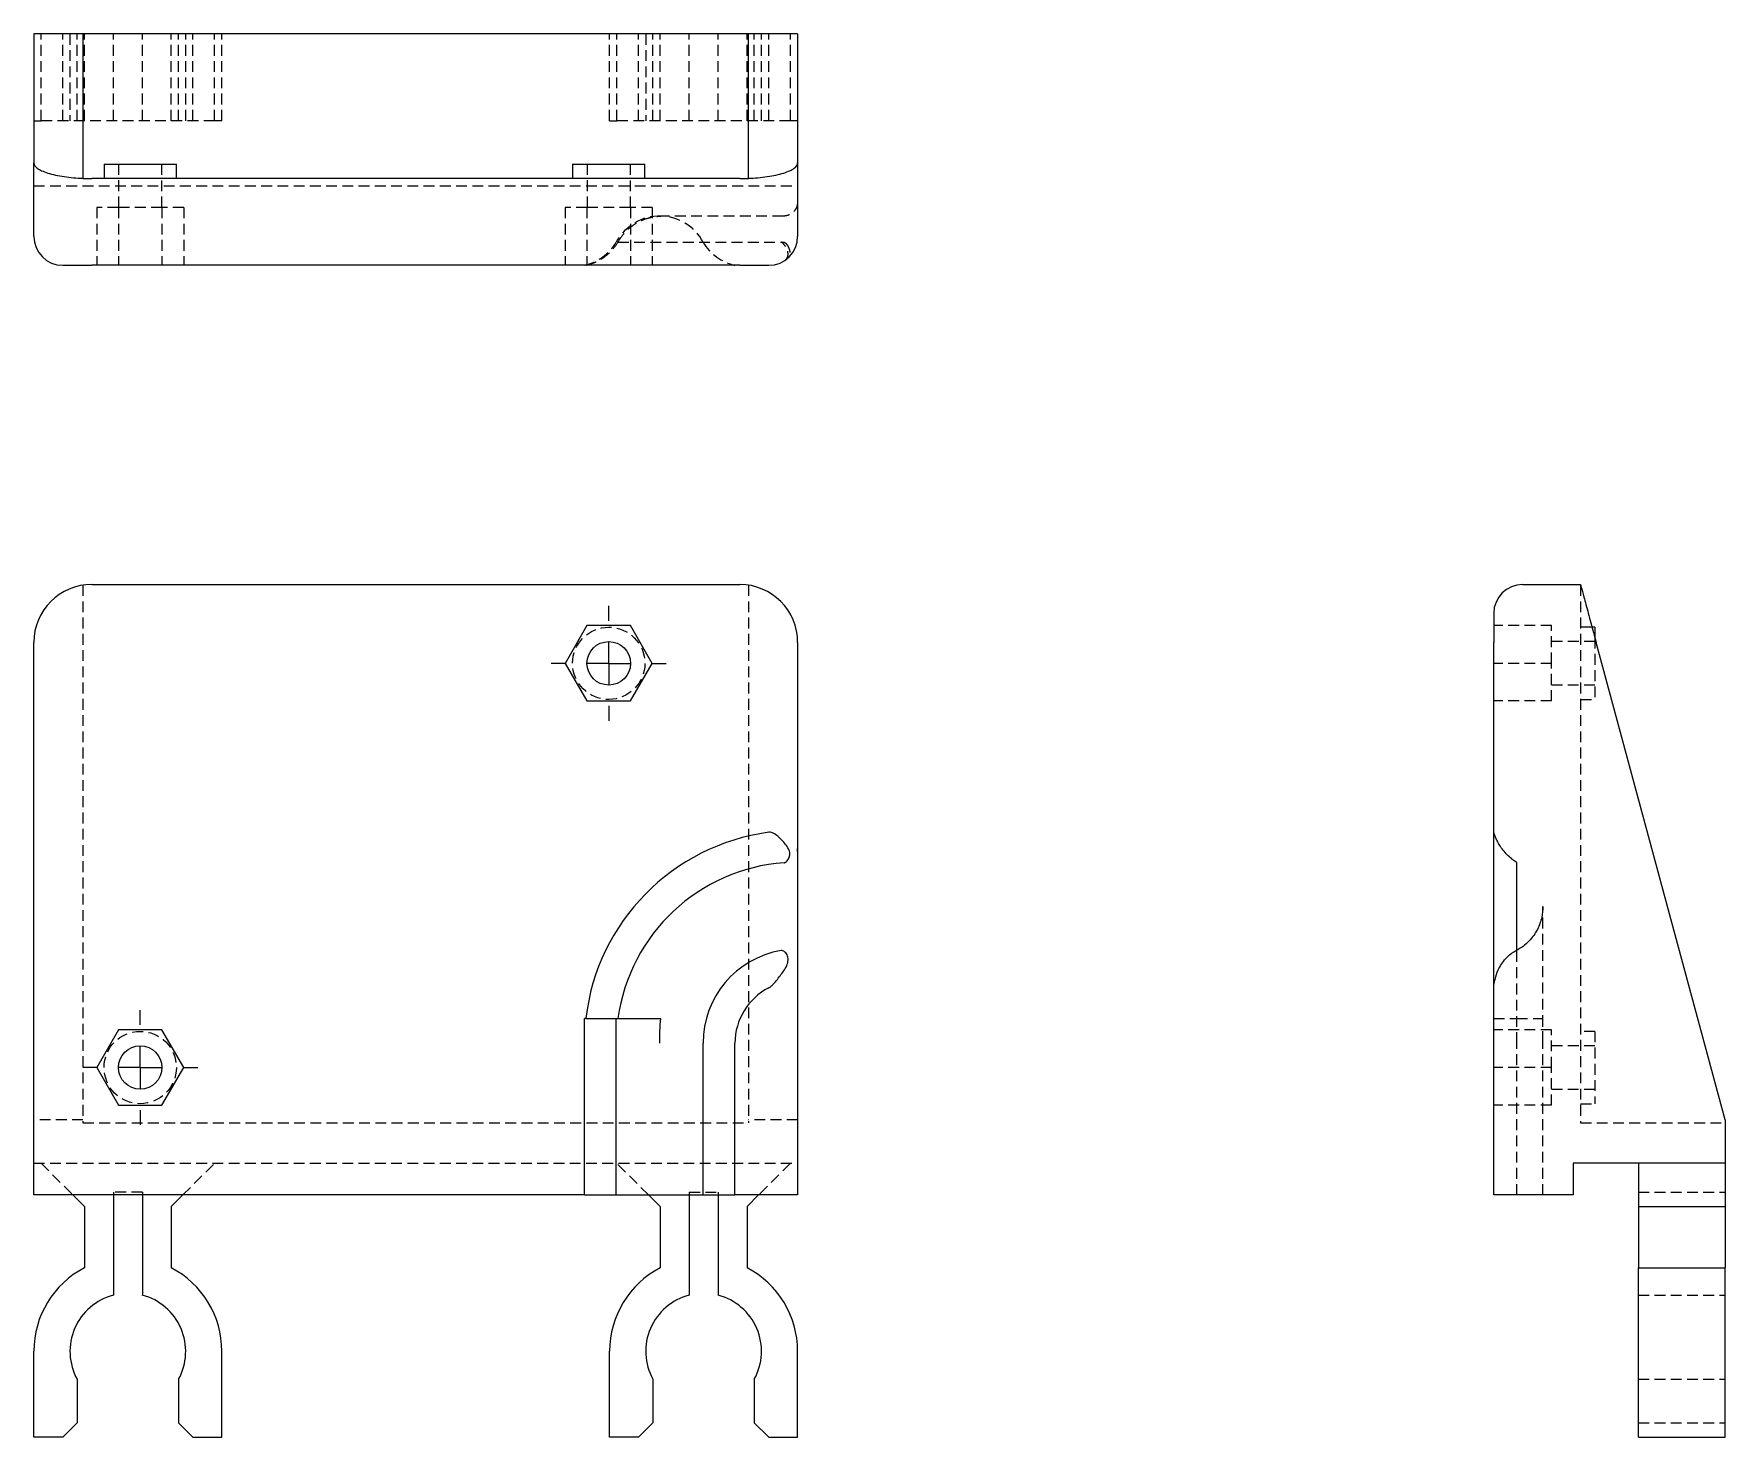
# Model space of a CAD drawing. Header units: millimetres. Extents: x 38 to 237, y 7 to 172.
import ezdxf

# ---------------------------------------------------------------- set-up
doc = ezdxf.new("R2010")
doc.units = ezdxf.units.MM
doc.linetypes.add('HIDDEN', pattern=[1.905, 1.27, -0.635])
doc.layers.add('10', color=7, linetype='Continuous')

# ---------------------------------------------------------------- blocks, each defined once
blk = doc.blocks.new('SW_CENTERMARKSYMBOL_0')
at = {"layer": '10', "color": 0}
for p, q in [((0, 5), (0, 6.74)), ((0, 0), (0, 2.5)), ((-5, 0), (-6.74, 0)), ((0, 0), (-2.5, 0)), ((0, 0), (0, -2.5)), ((0, 0), (2.5, 0)), ((5, 0), (6.74, 0)), ((0, -5), (0, -6.74))]:
    blk.add_line(p, q, dxfattribs=at)
blk = doc.blocks.new('SW_CENTERMARKSYMBOL_1')
at = {"layer": '10', "color": 0}
for p, q in [((0, 5), (0, 6.74)), ((0, 0), (0, 2.5)), ((-5, 0), (-6.74, 0)), ((0, 0), (-2.5, 0)), ((0, 0), (0, -2.5)), ((0, 0), (2.5, 0)), ((5, 0), (6.74, 0)), ((0, -5), (0, -6.74))]:
    blk.add_line(p, q, dxfattribs=at)

msp = doc.modelspace()

# ---------------------------------------------------------------- linework, layer by layer
at = {"color": 7, "linetype": 'Continuous', "lineweight": 25}
for p, q in [((43.97, 171.57), (38.2, 171.57)), ((38.2, 171.57), (38.2, 156.44)), ((43.97, 171.57), (43.97, 154.63)), ((122.02, 171.57), (43.97, 171.57)), ((127.79, 171.57), (122.02, 171.57)), ((122.02, 154.63), (122.02, 171.57)), ((127.79, 171.57), (127.79, 156.44)), ((38.2, 147.82), (38.2, 156.44)), ((46.44, 156.3), (46.44, 154.61)), ((46.44, 156.3), (54.92, 156.3)), ((54.92, 154.61), (54.92, 156.3)), ((101.39, 156.3), (101.39, 154.61)), ((101.39, 156.3), (109.87, 156.3)), ((109.87, 154.61), (109.87, 156.3)), ((127.79, 156.44), (127.79, 147.82)), ((43.97, 154.63), (43.97, 154.61)), ((43.97, 154.61), (44.99, 154.61)), ((121, 154.61), (44.99, 154.61)), ((121, 154.61), (122.02, 154.61)), ((122.02, 154.61), (122.02, 154.63)), ((41.6, 144.43), (44.99, 144.43)), ((121, 144.43), (44.99, 144.43)), ((121, 144.43), (124.4, 144.43)), ((44.99, 107), (121, 107)), ((212.82, 107), (219.61, 107)), ((219.61, 107), (219.61, 106.92)), ((219.61, 106.92), (219.63, 106.92)), ((209.43, 103.61), (209.43, 100.21)), ((103.08, 102.17), (100.53, 97.75)), ((108.18, 102.17), (103.08, 102.17)), ((110.73, 97.75), (108.18, 102.17)), ((221.3, 101.99), (220.96, 101.99)), ((221.3, 101.99), (221.3, 100.75)), ((38.2, 35.4), (38.2, 100.21)), ((127.79, 100.21), (127.79, 75.92)), ((209.43, 77.94), (209.43, 100.21)), ((236.57, 44.22), (221.44, 100.21)), ((100.53, 97.75), (103.08, 93.34)), ((108.18, 93.34), (110.73, 97.75)), ((103.08, 93.34), (108.18, 93.34)), ((209.43, 59.7), (209.43, 77.94)), ((127.77, 75.68), (127.77, 76.02)), ((212.13, 64.08), (212.13, 74.37)), ((212.05, 64.03), (211.65, 63.83)), ((127.79, 62.54), (127.79, 35.4)), ((209.43, 35.4), (209.43, 59.69)), ((102.77, 35.4), (102.77, 56.1)), ((102.94, 56.1), (102.77, 56.1)), ((106.51, 35.4), (106.51, 56.1)), ((48.13, 54.76), (45.58, 50.35)), ((53.23, 54.76), (48.13, 54.76)), ((55.78, 50.35), (53.23, 54.76)), ((116.7, 35.4), (116.7, 53.21)), ((120.44, 35.4), (120.44, 53.21)), ((45.58, 50.35), (48.13, 45.93)), ((53.23, 45.93), (55.78, 50.35)), ((48.13, 45.93), (53.23, 45.93)), ((236.57, 44.22), (236.57, 39.13)), ((236.57, 39.13), (218.76, 39.13)), ((218.76, 39.13), (218.76, 35.4)), ((226.39, 39.13), (226.39, 34.04)), ((236.57, 39.13), (236.57, 34.04)), ((41.6, 35.4), (38.2, 35.4)), ((102.77, 35.4), (41.6, 35.4)), ((42.78, 35.4), (44.14, 34.04)), ((44.14, 34.04), (44.14, 26.86)), ((47.54, 35.4), (47.54, 23.64)), ((50.93, 35.4), (50.93, 23.64)), ((54.32, 34.04), (55.68, 35.4)), ((54.32, 34.04), (54.32, 26.86)), ((102.77, 35.4), (106.51, 35.4)), ((106.51, 35.4), (116.7, 35.4)), ((111.67, 34.04), (110.31, 35.4)), ((111.67, 34.04), (111.67, 26.86)), ((115.07, 35.4), (115.07, 23.64)), ((116.7, 35.4), (120.44, 35.4)), ((118.46, 35.4), (118.46, 23.64)), ((124.4, 35.4), (120.44, 35.4)), ((123.21, 35.4), (121.85, 34.04)), ((121.85, 34.04), (121.85, 26.86)), ((127.79, 35.4), (124.4, 35.4)), ((212.82, 35.4), (209.43, 35.4)), ((218.76, 35.4), (212.82, 35.4)), ((226.39, 34.04), (236.57, 34.04)), ((226.39, 34.04), (226.39, 26.86)), ((236.57, 34.04), (236.57, 26.86)), ((226.39, 17.07), (226.39, 26.86)), ((226.39, 26.86), (236.57, 26.86)), ((236.57, 17.07), (236.57, 26.86)), ((38.2, 7), (38.2, 17.07)), ((60.26, 7), (60.26, 17.07)), ((105.73, 7), (105.73, 17.07)), ((127.79, 7), (127.79, 17.07)), ((226.39, 7), (226.39, 17.07)), ((236.57, 7), (236.57, 17.07)), ((43.29, 13.79), (43.29, 8.7)), ((55.17, 13.79), (55.17, 8.7)), ((110.82, 13.79), (110.82, 8.7)), ((122.7, 13.79), (122.7, 8.7)), ((43.29, 8.7), (41.6, 7)), ((55.17, 8.7), (56.87, 7)), ((110.82, 8.7), (109.13, 7)), ((122.7, 8.7), (124.4, 7)), ((41.6, 7), (38.2, 7)), ((56.87, 7), (60.26, 7)), ((109.13, 7), (105.73, 7)), ((124.4, 7), (127.79, 7)), ((226.39, 7), (236.57, 7))]:
    msp.add_line(p, q, dxfattribs=at)
at = {"color": 7, "linetype": 'HIDDEN', "lineweight": 18}
for p, q in [((39.05, 161.39), (39.05, 171.57)), ((41.6, 161.39), (41.6, 171.57)), ((42.44, 171.57), (42.44, 161.39)), ((43.29, 161.39), (43.29, 171.57)), ((44.14, 161.39), (44.14, 171.57)), ((47.54, 161.39), (47.54, 171.57)), ((50.93, 161.39), (50.93, 171.57)), ((54.32, 161.39), (54.32, 171.57)), ((55.17, 161.39), (55.17, 171.57)), ((56.02, 161.39), (56.02, 171.57)), ((56.87, 161.39), (56.87, 171.57)), ((59.41, 161.39), (59.41, 171.57)), ((60.26, 161.39), (60.26, 171.57)), ((105.73, 161.39), (105.73, 171.57)), ((106.58, 161.39), (106.58, 171.57)), ((109.13, 161.39), (109.13, 171.57)), ((109.98, 171.57), (109.98, 161.39)), ((110.82, 161.39), (110.82, 171.57)), ((111.67, 161.39), (111.67, 171.57)), ((115.07, 161.39), (115.07, 171.57)), ((118.46, 161.39), (118.46, 171.57)), ((121.85, 161.39), (121.85, 171.57)), ((122.7, 161.39), (122.7, 171.57)), ((123.55, 161.39), (123.55, 171.57)), ((124.4, 161.39), (124.4, 171.57)), ((126.94, 161.39), (126.94, 171.57)), ((38.2, 161.39), (39.05, 161.39)), ((59.41, 161.39), (39.05, 161.39)), ((60.26, 161.39), (59.41, 161.39)), ((105.73, 161.39), (106.58, 161.39)), ((126.94, 161.39), (106.58, 161.39)), ((127.79, 161.39), (126.94, 161.39)), ((48.14, 156.3), (48.14, 151.21)), ((53.23, 151.21), (53.23, 156.3)), ((103.09, 156.3), (103.09, 151.21)), ((108.18, 151.21), (108.18, 156.3)), ((38.2, 153.76), (127.79, 153.76)), ((48.13, 151.21), (45.58, 151.21)), ((45.58, 151.21), (45.58, 144.43)), ((48.13, 151.21), (48.13, 144.43)), ((53.23, 151.21), (48.13, 151.21)), ((55.78, 151.21), (53.23, 151.21)), ((53.23, 151.21), (53.23, 144.43)), ((55.78, 151.21), (55.78, 144.43)), ((103.08, 151.21), (100.53, 151.21)), ((100.53, 151.21), (100.53, 144.43)), ((103.08, 151.21), (103.08, 144.43)), ((108.18, 151.21), (103.08, 151.21)), ((108.18, 151.21), (108.18, 144.43)), ((110.73, 151.21), (108.18, 151.21)), ((110.73, 151.21), (110.73, 144.43)), ((126.09, 150.19), (111.61, 150.19)), ((106.71, 147.13), (126.2, 147.13)), ((43.97, 106.92), (43.97, 43.88)), ((122.02, 106.92), (122.02, 43.88)), ((219.61, 106.92), (219.61, 43.88)), ((216.21, 102.17), (209.43, 102.17)), ((216.21, 97.75), (216.21, 102.17)), ((220.96, 101.99), (219.61, 101.99)), ((221.3, 100.3), (216.21, 100.3)), ((221.3, 100.75), (221.3, 93.51)), ((216.21, 97.75), (209.43, 97.75)), ((216.21, 93.34), (216.21, 97.75)), ((216.21, 93.34), (209.43, 93.34)), ((216.21, 95.21), (221.3, 95.21)), ((219.61, 93.51), (221.3, 93.51)), ((215.19, 53.33), (215.19, 69.25)), ((212.13, 53.21), (212.13, 64.08)), ((215.19, 56.1), (215.19, 56.1)), ((216.21, 54.76), (209.43, 54.76)), ((216.21, 50.35), (216.21, 54.76)), ((221.3, 54.59), (219.61, 54.59)), ((221.3, 54.59), (221.3, 46.1)), ((212.13, 35.4), (212.13, 53.21)), ((215.19, 35.4), (215.19, 53.18)), ((221.3, 52.89), (216.21, 52.89)), ((216.21, 50.35), (209.43, 50.35)), ((216.21, 45.93), (216.21, 50.35)), ((216.21, 47.8), (221.3, 47.8)), ((216.21, 45.93), (209.43, 45.93)), ((219.61, 46.1), (221.3, 46.1)), ((43.97, 44.22), (38.2, 44.22)), ((43.97, 43.88), (122.02, 43.88)), ((127.79, 44.22), (122.02, 44.22)), ((219.61, 43.88), (236.57, 43.88)), ((38.2, 39.13), (127.79, 39.13)), ((39.05, 39.13), (42.78, 35.4)), ((55.68, 35.4), (59.41, 39.13)), ((110.31, 35.4), (106.58, 39.13)), ((126.94, 39.13), (123.21, 35.4)), ((47.54, 35.74), (47.54, 35.4)), ((50.93, 35.74), (47.54, 35.74)), ((50.93, 35.74), (50.93, 35.4)), ((115.07, 35.74), (115.07, 35.4)), ((115.07, 35.74), (118.46, 35.74)), ((118.46, 35.74), (118.46, 35.4)), ((226.39, 35.74), (236.57, 35.74)), ((226.39, 23.64), (236.57, 23.64)), ((226.39, 13.79), (236.57, 13.79)), ((226.39, 8.7), (236.57, 8.7))]:
    msp.add_line(p, q, dxfattribs=at)
for centre in [(105.63, 97.75), (50.68, 50.35)]:
    msp.add_circle(centre, 4.24, dxfattribs=at)
at = {"color": 7, "linetype": 'Continuous', "lineweight": 25}
for centre in [(105.63, 97.75), (50.68, 50.35)]:
    msp.add_circle(centre, 2.55, dxfattribs=at)
at = {"color": 7, "linetype": 'HIDDEN', "lineweight": 18}
for centre, radius, start, end in [((111.61, 144.43), 5.77, 88.7177, 152.04), ((111.61, 144.43), 5.77, 27.96, 88.7177), ((101.42, 150.23), 5.96, 283.1005, 328.6257), ((121.82, 150.27), 6.01, 211.5558, 256.718)]:
    msp.add_arc(centre, radius, start, end, dxfattribs=at)
at = {"color": 7, "linetype": 'Continuous', "lineweight": 25}
for centre, radius, start, end in [((41.6, 147.82), 3.39, 180, 270), ((124.4, 147.82), 3.39, 270, 0), ((44.99, 100.21), 6.79, 90, 180), ((121, 100.21), 6.79, 0, 90), ((212.82, 103.61), 3.39, 90, 180), ((127.73, 53.21), 24.95, 97.6673, 173.3619), ((127.73, 53.21), 21.21, 94.1219, 172.1847), ((127.73, 53.21), 11.03, 99.8663, 180), ((127.73, 53.21), 7.29, 117.1906, 180), ((49.23, 17.07), 11.03, 117.4864, 180), ((49.23, 17.07), 11.03, 0, 62.5136), ((116.76, 17.07), 11.03, 117.4864, 180), ((116.76, 17.07), 11.03, 0, 62.5136), ((49.23, 17.07), 6.79, 104.4775, 208.955), ((49.23, 17.07), 6.79, 331.045, 75.5225), ((116.76, 17.07), 6.79, 104.4775, 208.955), ((116.76, 17.07), 6.79, 331.045, 75.5225)]:
    msp.add_arc(centre, radius, start, end, dxfattribs=at)
for points, knots in [([(38.2, 156.44), (38.2, 156.24), (38.33, 156.03), (38.87, 155.62), (39.3, 155.42), (40.39, 155.07), (41.06, 154.93), (42.49, 154.72), (43.24, 154.66), (43.97, 154.63)], [0, 0, 0, 0, 0.25, 0.25, 0.5, 0.5, 0.75, 0.75, 1, 1, 1, 1]), ([(122.02, 154.63), (122.75, 154.66), (123.51, 154.72), (124.94, 154.93), (125.6, 155.07), (126.7, 155.42), (127.12, 155.62), (127.67, 156.03), (127.79, 156.24), (127.79, 156.44)], [0, 0, 0, 0, 0.25, 0.25, 0.5, 0.5, 0.75, 0.75, 1, 1, 1, 1]), ([(219.63, 106.92), (219.66, 106.81), (219.72, 106.57), (219.93, 105.8), (220.07, 105.27), (220.42, 104), (220.62, 103.26), (221.03, 101.74), (221.24, 100.95), (221.44, 100.21)], [0, 0, 0, 0, 0.25, 0.25, 0.5, 0.5, 0.75, 0.75, 1, 1, 1, 1]), ([(126.47, 76.4), (126.34, 76.56), (126.2, 76.72), (125.91, 77.04), (125.76, 77.2), (125.43, 77.5), (125.25, 77.65), (124.96, 77.83), (124.85, 77.88), (124.63, 77.95), (124.51, 77.96), (124.4, 77.94)], [0, 0, 0, 0, 0.25, 0.25, 0.5, 0.5, 0.75, 0.75, 0.875, 0.875, 1, 1, 1, 1]), ([(210.13, 76.4), (210.03, 76.56), (209.94, 76.72), (209.78, 77.04), (209.71, 77.2), (209.58, 77.5), (209.53, 77.65), (209.47, 77.83), (209.46, 77.88), (209.43, 77.95), (209.43, 77.96), (209.43, 77.94)], [0, 0, 0, 0, 0.25, 0.25, 0.5, 0.5, 0.75, 0.75, 0.875, 0.875, 1, 1, 1, 1]), ([(126.35, 74.43), (126.43, 74.48), (126.5, 74.54), (126.62, 74.67), (126.67, 74.74), (126.8, 74.96), (126.85, 75.12), (126.88, 75.47), (126.85, 75.66), (126.72, 76.04), (126.61, 76.22), (126.47, 76.4)], [0, 0, 0, 0, 0.125, 0.125, 0.25, 0.25, 0.5, 0.5, 0.75, 0.75, 1, 1, 1, 1]), ([(127.79, 75.92), (127.79, 75.61), (127.79, 75.21), (127.79, 74.51), (127.79, 74.26), (127.79, 73.73), (127.79, 73.45), (127.79, 72.57), (127.79, 71.93), (127.79, 70.94), (127.79, 70.61), (127.79, 69.93), (127.79, 69.58), (127.79, 68.9), (127.79, 68.56), (127.79, 67.88), (127.79, 67.54), (127.79, 66.54), (127.79, 65.92), (127.79, 65.03), (127.79, 64.75), (127.79, 64.22), (127.79, 63.97), (127.79, 63.27), (127.79, 62.86), (127.79, 62.54)], [0, 0, 0, 0, 0.125, 0.125, 0.1875, 0.1875, 0.25, 0.25, 0.375, 0.375, 0.4375, 0.4375, 0.5, 0.5, 0.5625, 0.5625, 0.625, 0.625, 0.75, 0.75, 0.8125, 0.8125, 0.875, 0.875, 1, 1, 1, 1]), ([(212.06, 74.43), (211.98, 74.48), (211.9, 74.54), (211.72, 74.67), (211.63, 74.74), (211.36, 74.96), (211.18, 75.12), (210.83, 75.47), (210.67, 75.66), (210.37, 76.04), (210.24, 76.22), (210.13, 76.4)], [0, 0, 0, 0, 0.125, 0.125, 0.25, 0.25, 0.5, 0.5, 0.75, 0.75, 1, 1, 1, 1]), ([(126.2, 74.37), (126.21, 74.37), (126.23, 74.37), (126.26, 74.38), (126.28, 74.39), (126.31, 74.41), (126.33, 74.42), (126.35, 74.43)], [0, 0, 0, 0, 0.145403, 0.309807, 0.499963, 0.72624, 1, 1, 1, 1]), ([(212.13, 74.37), (212.13, 74.37), (212.13, 74.37), (212.12, 74.38), (212.1, 74.39), (212.08, 74.41), (212.06, 74.42), (212.06, 74.43)], [0, 0, 0, 0, 0.145403, 0.309807, 0.499963, 0.72624, 1, 1, 1, 1]), ([(215.19, 69.25), (215.17, 68.82), (215.13, 68.14), (214.86, 67.24), (214.55, 66.53), (214.13, 65.82), (213.57, 65.15), (212.87, 64.52), (212.33, 64.21), (212.04, 64.04)], [0, 0, 0, 0, 0.203111, 0.31686, 0.437525, 0.566757, 0.703136, 0.847311, 1, 1, 1, 1]), ([(126.02, 64.05), (125.99, 64.06), (125.96, 64.07), (125.91, 64.08), (125.87, 64.08), (125.84, 64.08)], [0, 0, 0, 0, 0.5, 0.5, 1, 1, 1, 1]), ([(126.23, 61.8), (126.38, 62.02), (126.5, 62.24), (126.65, 62.69), (126.68, 62.91), (126.64, 63.33), (126.58, 63.52), (126.42, 63.76), (126.36, 63.83), (126.21, 63.95), (126.12, 64.01), (126.02, 64.05)], [0, 0, 0, 0, 0.25, 0.25, 0.5, 0.5, 0.75, 0.75, 0.875, 0.875, 1, 1, 1, 1]), ([(209.96, 61.8), (210.06, 62.02), (210.18, 62.24), (210.48, 62.69), (210.65, 62.91), (211.04, 63.33), (211.24, 63.52), (211.55, 63.76), (211.65, 63.83), (211.85, 63.95), (211.95, 64.01), (212.04, 64.05)], [0, 0, 0, 0, 0.25, 0.25, 0.5, 0.5, 0.75, 0.75, 0.875, 0.875, 1, 1, 1, 1]), ([(124.4, 59.69), (124.51, 59.75), (124.6, 59.82), (124.79, 59.97), (124.87, 60.06), (125.12, 60.32), (125.27, 60.5), (125.7, 61.06), (125.97, 61.43), (126.23, 61.8)], [0, 0, 0, 0, 0.125, 0.125, 0.25, 0.25, 0.5, 0.5, 1, 1, 1, 1]), ([(209.43, 59.69), (209.43, 59.75), (209.43, 59.82), (209.45, 59.97), (209.46, 60.06), (209.5, 60.32), (209.54, 60.5), (209.67, 61.06), (209.8, 61.43), (209.96, 61.8)], [0, 0, 0, 0, 0.125, 0.125, 0.25, 0.25, 0.5, 0.5, 1, 1, 1, 1]), ([(102.94, 56.1), (103.33, 56.1), (103.71, 56.1), (104.25, 56.1), (104.42, 56.1), (104.77, 56.1), (104.94, 56.1), (105.42, 56.1), (105.72, 56.1), (106.26, 56.1), (106.5, 56.1), (106.71, 56.1)], [0, 0, 0, 0, 0.25, 0.25, 0.375, 0.375, 0.5, 0.5, 0.75, 0.75, 1, 1, 1, 1]), ([(106.71, 56.1), (106.96, 56.1), (107.26, 56.1), (107.79, 56.1), (107.98, 56.1), (108.38, 56.1), (108.59, 56.1), (109.24, 56.1), (109.72, 56.1), (110.46, 56.1), (110.71, 56.1), (111.22, 56.1), (111.48, 56.1), (111.74, 56.1)], [0, 0, 0, 0, 0.25, 0.25, 0.375, 0.375, 0.5, 0.5, 0.75, 0.75, 0.875, 0.875, 1, 1, 1, 1]), ([(111.61, 53.21), (111.61, 53.69), (111.62, 54.18), (111.66, 55.14), (111.69, 55.62), (111.74, 56.1)], [0, 0, 0, 0, 0.5, 0.5, 1, 1, 1, 1])]:
    msp.add_open_spline(points, degree=3, knots=knots, dxfattribs=at)
at = {"color": 7, "linetype": 'HIDDEN', "lineweight": 18}
for points, knots in [([(127.79, 151.89), (127.77, 151.67), (127.73, 151.34), (127.52, 150.95), (127.3, 150.67), (127.02, 150.46), (126.62, 150.25), (126.29, 150.21), (126.08, 150.19)], [0, 0, 0, 0, 0.239679, 0.368725, 0.500474, 0.632153, 0.760996, 1, 1, 1, 1]), ([(106.71, 147.13), (106.96, 147.59), (107.26, 148), (107.79, 148.56), (107.98, 148.74), (108.38, 149.06), (108.59, 149.21), (109.24, 149.6), (109.72, 149.82), (110.46, 150.03), (110.71, 150.08), (111.22, 150.16), (111.48, 150.19), (111.74, 150.19)], [0, 0, 0, 0, 0.25, 0.25, 0.375, 0.375, 0.5, 0.5, 0.75, 0.75, 0.875, 0.875, 1, 1, 1, 1]), ([(102.94, 144.43), (103.33, 144.52), (103.71, 144.64), (104.25, 144.89), (104.42, 144.98), (104.77, 145.18), (104.94, 145.28), (105.42, 145.63), (105.72, 145.89), (106.26, 146.47), (106.5, 146.79), (106.71, 147.13)], [0, 0, 0, 0, 0.25, 0.25, 0.375, 0.375, 0.5, 0.5, 0.75, 0.75, 1, 1, 1, 1]), ([(126.02, 147.04), (125.99, 147.06), (125.96, 147.08), (125.91, 147.12), (125.87, 147.13), (125.84, 147.13)], [0, 0, 0, 0, 0.5, 0.5, 1, 1, 1, 1]), ([(126.23, 144.96), (126.38, 145.06), (126.5, 145.18), (126.65, 145.48), (126.68, 145.65), (126.64, 146.04), (126.58, 146.24), (126.42, 146.55), (126.36, 146.65), (126.21, 146.85), (126.12, 146.95), (126.02, 147.04)], [0, 0, 0, 0, 0.25, 0.25, 0.5, 0.5, 0.75, 0.75, 0.875, 0.875, 1, 1, 1, 1]), ([(126.2, 147.13), (126.21, 147.13), (126.23, 147.13), (126.26, 147.12), (126.28, 147.1), (126.31, 147.08), (126.33, 147.06), (126.35, 147.06)], [0, 0, 0, 0, 0.145403, 0.309807, 0.499963, 0.72624, 1, 1, 1, 1]), ([(126.35, 147.06), (126.43, 146.98), (126.5, 146.9), (126.62, 146.72), (126.67, 146.63), (126.8, 146.36), (126.85, 146.18), (126.88, 145.83), (126.85, 145.67), (126.72, 145.37), (126.61, 145.24), (126.47, 145.13)], [0, 0, 0, 0, 0.125, 0.125, 0.25, 0.25, 0.5, 0.5, 0.75, 0.75, 1, 1, 1, 1]), ([(209.43, 56.1), (209.52, 56.1), (209.64, 56.1), (209.89, 56.1), (209.98, 56.1), (210.18, 56.1), (210.28, 56.1), (210.63, 56.1), (210.89, 56.1), (211.47, 56.1), (211.79, 56.1), (212.13, 56.1)], [0, 0, 0, 0, 0.25, 0.25, 0.375, 0.375, 0.5, 0.5, 0.75, 0.75, 1, 1, 1, 1]), ([(212.13, 56.1), (212.4, 56.1), (212.96, 56.1), (213.67, 56.1), (214.28, 56.1), (214.73, 56.1), (214.99, 56.1), (215.05, 56.1), (215.07, 56.1)], [0, 0, 0, 0, 0.186467, 0.37838, 0.564835, 0.756621, 0.944523, 1, 1, 1, 1]), ([(215.19, 53.21), (215.19, 53.69), (215.19, 54.18), (215.19, 55.14), (215.19, 55.62), (215.19, 56.1)], [0, 0, 0, 0, 0.5, 0.5, 1, 1, 1, 1])]:
    msp.add_open_spline(points, degree=3, knots=knots, dxfattribs=at)

# ---------------------------------------------------------------- block references
at = {"layer": '10'}
for name, p in [('SW_CENTERMARKSYMBOL_1', (105.63, 97.75)), ('SW_CENTERMARKSYMBOL_0', (50.68, 50.35))]:
    msp.add_blockref(name, p, dxfattribs=at)

doc.saveas('drawing.dxf')
